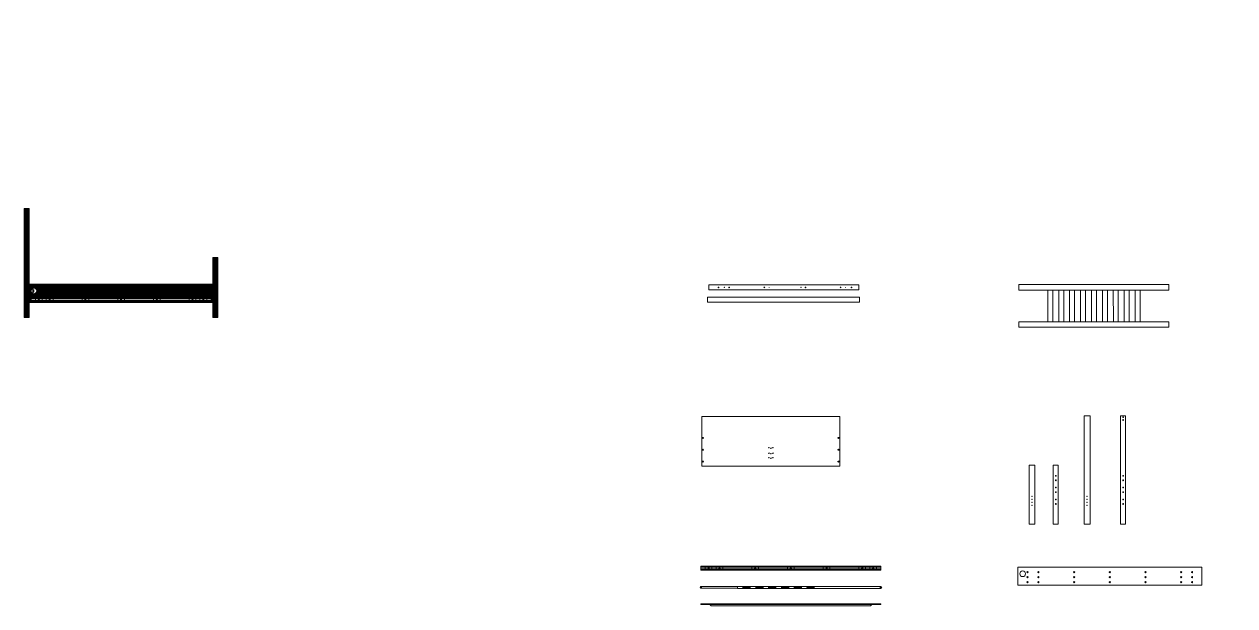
# Model space of a CAD drawing. Header units: centimetres. Extents: x 1374 to 32783, y -8913 to -2520.
# Drawn here: x 19469 to 32783, y -8913 to -2520 of the extents above; entities that cross this region are included whole.
import ezdxf

# ---------------------------------------------------------------- set-up
doc = ezdxf.new("R2010")
doc.units = ezdxf.units.CM
for name, color, linetype, lineweight in [('A-ELEV-MBE', 8, 'Continuous', 18), ('A-SECT-MCUT', 8, 'Continuous', 25), ('A-SECT-MCUT1', 7, 'Continuous', 13)]:
    doc.layers.add(name, color=color, linetype=linetype, lineweight=lineweight)

# ---------------------------------------------------------------- blocks, each defined once
blk = doc.blocks.new('666666666666666666666666666666')
at = {"layer": 'A-ELEV-MBE'}
h = blk.add_hatch(dxfattribs=at)
h.set_pattern_fill('ANSI31', color=256)
h.paths.add_polyline_path([(16438, -675), (16383, -675), (16383, -685), (16438, -685)])
h = blk.add_hatch(dxfattribs=at)
h.set_pattern_fill('ANSI31', color=256)
h.paths.add_polyline_path([(16383, -1875), (16438, -1875), (16438, -1669), (16420, -1669), (16419, -1666), (16419, -1659), (16438, -1659), (16438, -1630), (16420, -1630), (16419, -1627), (16419, -1620), (16438, -1620), (16438, -1586), (16437, -1588), (16434, -1588), (16435, -1584), (16438, -1584), (16438, -1552), (16420, -1552), (16419, -1549), (16419, -1542), (16438, -1542), (16438, -685), (16383, -685)])
h.paths.add_polyline_path([(16416, -1135, -1), (16406, -1135, -1)], flags=16)
h.paths.add_polyline_path([(16415, -1185, -1), (16407, -1185, -1)], flags=16)
h.paths.add_polyline_path([(16406, -730, -1), (16416, -730, -1)], flags=16)
h.paths.add_polyline_path([(16407, -700, -1), (16415, -700, -1)], flags=16)
h.paths.add_polyline_path([(16415, -1343, -1), (16407, -1343, -1)], flags=16)
h.paths.add_polyline_path([(16416, -1393, -1), (16406, -1393, -1)], flags=16)
h.paths.add_polyline_path([(16415, -1473, -1), (16407, -1473, -1)], flags=16)
h.paths.add_polyline_path([(16416, -1523, -1), (16406, -1523, -1)], flags=16)
h.paths.add_polyline_path([(16420, -1584, 1), (16419, -1585), (16420, -1588, 0.669223), (16421, -1588, 1.418288), (16424, -1588, 0.415905), (16425, -1588, 1.418288), (16428, -1588, 0.415908), (16429, -1588, 1.418288), (16431, -1588, 0.750881), (16433, -1587), (16433, -1585, 0.776821), (16431, -1584, 1.418288), (16429, -1584, 0.415905), (16427, -1584, 1.418288), (16425, -1584, 0.415908), (16424, -1584, 1.418288), (16421, -1584, 0.415905)], flags=17)
h.paths.add_polyline_path([(16422, -1584), (16420, -1588, -0.571358), (16419, -1588), (16420, -1584)], flags=16)
h.paths.add_polyline_path([(16415, -1603, -1), (16407, -1603, -1)], flags=16)
h.paths.add_polyline_path([(16416, -1653, -1), (16406, -1653, -1)], flags=16)
h = blk.add_hatch(dxfattribs=at)
h.set_pattern_fill('ANSI31', color=256)
h.paths.add_polyline_path([(18458, -1552), (18439, -1552), (18438, -1549), (18438, -1545), (18439, -1542), (18458, -1542), (18458, -1508), (16438, -1508), (16438, -1542), (16457, -1542), (16459, -1545), (16459, -1549), (16457, -1552), (16438, -1552), (16438, -1586), (16439, -1584), (16441, -1584), (16440, -1588), (16438, -1588), (16438, -1620), (16457, -1620), (16459, -1623), (16459, -1627), (16457, -1630), (16438, -1630), (16438, -1659), (16458, -1659), (16458, -1654), (18438, -1654), (18438, -1659), (18458, -1659), (18458, -1630), (18439, -1630), (18438, -1627), (18438, -1623), (18439, -1620), (18476, -1620), (18478, -1623), (18478, -1627), (18476, -1630), (18458, -1630), (18458, -1659), (18476, -1659), (18478, -1662), (18478, -1666), (18476, -1669), (18458, -1669), (18458, -1875), (18513, -1875), (18513, -1225), (18458, -1225), (18458, -1542), (18476, -1542), (18478, -1545), (18478, -1549), (18476, -1552), (18458, -1552), (18458, -1585), (18457, -1588), (18455, -1588), (18456, -1584), (18458, -1584)])
h.paths.add_polyline_path([(17442, -1563, -1), (17455, -1563, -1)], flags=16)
h.paths.add_polyline_path([(17455, -1618, -1), (17442, -1618, -1)], flags=16)
h.paths.add_polyline_path([(17847, -1563, -1), (17834, -1563, -1)], flags=16)
h.paths.add_polyline_path([(17847, -1618, -1), (17834, -1618, -1)], flags=16)
h.paths.add_polyline_path([(17049, -1563, -1), (17062, -1563, -1)], flags=16)
h.paths.add_polyline_path([(17049, -1618, -1), (17062, -1618, -1)], flags=16)
h.paths.add_polyline_path([(18240, -1563, -1), (18227, -1563, -1)], flags=16)
h.paths.add_polyline_path([(18240, -1618, -1), (18227, -1618, -1)], flags=16)
h.paths.add_polyline_path([(18360, -1563, -1), (18347, -1563, -1)], flags=16)
h.paths.add_polyline_path([(18360, -1618, -1), (18347, -1618, -1)], flags=16)
h.paths.add_polyline_path([(16657, -1563, -1), (16670, -1563, -1)], flags=16)
h.paths.add_polyline_path([(16657, -1618, -1), (16670, -1618, -1)], flags=16)
h.paths.add_polyline_path([(18440, -1584, -0.415905), (18441, -1584, -0.415905), (18442, -1584, -0.415899), (18444, -1584, -0.415914), (18445, -1584, -0.415905), (18446, -1584, -0.415905), (18447, -1584, -0.415905), (18449, -1584, -0.415905), (18450, -1584, -0.415899), (18451, -1584, -0.415914), (18452, -1584, -0.415905), (18454, -1584, -0.415905), (18455, -1584, -0.415905), (18456, -1584, -0.415905), (18457, -1584, -0.415899), (18459, -1584, -0.776833), (18460, -1585), (18461, -1584), (18461, -1585, -0.750851), (18462, -1584, -0.415905), (18464, -1584, -0.415905), (18465, -1584, -0.415899), (18466, -1584, -0.415914), (18467, -1584, -0.415905), (18469, -1584, -0.415905), (18470, -1584, -0.415905), (18471, -1584, -0.415905), (18472, -1584, -0.415899), (18473, -1584, -0.415914), (18475, -1584, -0.415977), (18476, -1584), (18476, -1584), (18476, -1588, -0.415889), (18475, -1588, -0.415957), (18474, -1588, -0.415865), (18472, -1588, -0.415899), (18471, -1588, -0.415957), (18470, -1588, -0.415865), (18469, -1588, -0.415899), (18467, -1588, -0.415905), (18466, -1588, -0.415905), (18465, -1588, -0.415905), (18464, -1588, -0.415905), (18462, -1588, -0.415914), (18461, -1588, -0.415899), (18460, -1588, -0.415905), (18459, -1588, -0.415905), (18457, -1588, -0.415905), (18456, -1588, -0.415905), (18455, -1588, -0.415914), (18454, -1588, -0.415899), (18452, -1588, -0.415905), (18451, -1588, -0.415905), (18450, -1588, -0.415905), (18449, -1588, -0.415905), (18447, -1588, -0.415914), (18446, -1588, -0.415899), (18445, -1588, -0.415905), (18444, -1588, -0.415905), (18442, -1588, -0.415905), (18441, -1588, -0.415905), (18440, -1588, -0.415914), (18439, -1588, -0.415899), (18438, -1588), (18438, -1585, -0.669223)], flags=16)
h.paths.add_polyline_path([(16537, -1563, -1), (16550, -1563, -1)], flags=16)
h.paths.add_polyline_path([(16537, -1618, -1), (16550, -1618, -1)], flags=16)
h.paths.add_polyline_path([(16439, -1588), (16440, -1588), (16440, -1587, -0.750995)], flags=16)
h.paths.add_polyline_path([(16456, -1585), (16456, -1587, 0.7768), (16457, -1588), (16456, -1588, -0.669287), (16455, -1588, -0.415865), (16454, -1588, -0.415899), (16452, -1588, -0.415957), (16451, -1588, -0.415865), (16450, -1588, -0.415899), (16449, -1588, -0.415905), (16447, -1588, -0.415905), (16446, -1588, -0.415905), (16445, -1588, -0.415905), (16444, -1588, -0.415914), (16442, -1588, -0.415899), (16441, -1588, -0.415924), (16440, -1588), (16440, -1585, 0.776822), (16439, -1584), (16440, -1584, -0.415921), (16441, -1584, -0.415905), (16442, -1584, -0.415905), (16444, -1584, -0.415905), (16445, -1584, -0.415905), (16446, -1584, -0.415899), (16447, -1584, -0.415914), (16449, -1584, -0.415905), (16450, -1584, -0.415905), (16451, -1584, -0.415905), (16452, -1584, -0.415905), (16454, -1584, -0.415899), (16455, -1584, -0.415914), (16456, -1584, -0.415977), (16457, -1584), (16457, -1584), (16457, -1584), (16457, -1584), (16457, -1584, 0.750949)], flags=16)
h.paths.add_polyline_path([(16458, -1581, -1), (16521, -1581, -1)], flags=16)
h.paths.add_polyline_path([(16490, -1566), (16490, -1593), (16490, -1596), (16489, -1596), (16489, -1595), (16479, -1595), (16479, -1568), (16489, -1568), (16489, -1566)], flags=0)
h.paths.add_polyline_path([(16489, -1588), (16480, -1588), (16480, -1575), (16489, -1575)], flags=0)
h = blk.add_hatch(dxfattribs=at)
h.set_pattern_fill('ANSI31', color=256)
h.paths.add_polyline_path([(18513, -1215), (18458, -1215), (18458, -1225), (18513, -1225)])
h = blk.add_hatch(dxfattribs=at)
h.set_pattern_fill('ANSI31', color=256)
h.paths.add_polyline_path([(18513, -1225), (18458, -1225), (18458, -1542), (18476, -1542), (18478, -1545), (18478, -1549), (18476, -1552), (18458, -1552), (18458, -1585), (18459, -1584), (18461, -1584), (18460, -1588), (18458, -1588), (18458, -1620), (18476, -1620), (18478, -1623), (18478, -1627), (18476, -1630), (18458, -1630), (18458, -1659), (18476, -1659), (18478, -1662), (18478, -1666), (18476, -1669), (18458, -1669), (18458, -1875), (18513, -1875)])
h.paths.add_polyline_path([(18476, -1584), (18476, -1588, -0.415889), (18475, -1588, -0.415957), (18474, -1588, -0.415865), (18472, -1588, -0.415899), (18471, -1588, -0.415957), (18470, -1588, -0.415865), (18469, -1588, -0.415899), (18467, -1588, -0.415905), (18466, -1588, -0.415905), (18465, -1588, -0.415905), (18464, -1588, -0.415905), (18462, -1588, -0.41593), (18461, -1588), (18462, -1584, -0.415906), (18464, -1584, -0.415905), (18465, -1584, -0.415899), (18466, -1584, -0.415914), (18467, -1584, -0.415905), (18469, -1584, -0.415905), (18470, -1584, -0.415905), (18471, -1584, -0.415905), (18472, -1584, -0.415899), (18473, -1584, -0.415914), (18475, -1584, -0.415977), (18476, -1584)], flags=16)
h = blk.add_hatch(dxfattribs=at)
h.set_pattern_fill('ANSI31', color=256)
h.paths.add_polyline_path([(16420, -1542), (16420, -1552), (16419, -1549), (16419, -1545)], flags=17)
h = blk.add_hatch(dxfattribs=at)
h.set_pattern_fill('ANSI31', color=256)
h.paths.add_polyline_path([(16420, -1620), (16420, -1630), (16419, -1627), (16419, -1623)], flags=17)
h = blk.add_hatch(dxfattribs=at)
h.set_pattern_fill('ANSI31', color=256)
h.paths.add_polyline_path([(16420, -1659), (16420, -1669), (16419, -1666), (16419, -1662)], flags=17)
h = blk.add_hatch(dxfattribs=at)
h.set_pattern_fill('ANSI31', color=256)
h.paths.add_polyline_path([(18458, -1669), (18438, -1669), (18438, -1698), (16458, -1698), (16458, -1668), (16457, -1669), (16438, -1669), (16438, -1708), (18458, -1708)])
at = {"layer": 'A-SECT-MCUT1'}
h = blk.add_hatch(dxfattribs=at)
h.set_pattern_fill('ANSI31', color=256)
h.set_pattern_definition([(45, (8950.2805, -1605.641), (-2.245064, 2.245064), [])])
h.paths.add_polyline_path([(16457, -1552), (16457, -1542), (16420, -1542), (16420, -1552)])
h = blk.add_hatch(dxfattribs=at)
h.set_pattern_fill('ANSI31', color=256)
h.set_pattern_definition([(45, (10969.0005, -1605.641), (-2.245064, 2.245064), [])])
h.paths.add_polyline_path([(18476, -1552), (18476, -1542), (18439, -1542), (18439, -1552)])
h = blk.add_hatch(dxfattribs=at)
h.set_pattern_fill('ANSI31', color=256)
h.set_pattern_definition([(45, (8950.2805, -1683.641), (-2.245064, 2.245064), [])])
h.paths.add_polyline_path([(16457, -1630), (16457, -1620), (16420, -1620), (16420, -1630)])
h = blk.add_hatch(dxfattribs=at)
h.set_pattern_fill('ANSI31', color=256)
h.set_pattern_definition([(45, (8950.2805, -1722.641), (-2.245064, 2.245064), [])])
h.paths.add_polyline_path([(16457, -1669), (16457, -1659), (16420, -1659), (16420, -1669)])
h = blk.add_hatch(dxfattribs=at)
h.set_pattern_fill('ANSI31', color=256)
h.set_pattern_definition([(45, (10969.0005, -1683.641), (-2.245064, 2.245064), [])])
h.paths.add_polyline_path([(18476, -1630), (18476, -1620), (18439, -1620), (18439, -1630)])
h = blk.add_hatch(dxfattribs=at)
h.set_pattern_fill('ANSI31', color=256)
h.set_pattern_definition([(45, (10969.0005, -1722.641), (-2.245064, 2.245064), [])])
h.paths.add_polyline_path([(18476, -1669), (18476, -1659), (18439, -1659), (18439, -1669)])
at = {"layer": 'A-ELEV-MBE'}
for p, q in [((16438, -675), (16383, -675)), ((16383, -675), (16383, -1875)), ((16383, -685), (16438, -685)), ((16438, -675), (16438, -1552)), ((18513, -1215), (18458, -1215)), ((18458, -1215), (18513, -1215)), ((18458, -1542), (18458, -1215)), ((18458, -1225), (18513, -1225)), ((18513, -1875), (18513, -1215)), ((16438, -1508), (18458, -1508)), ((16438, -1584), (16438, -1552)), ((16438, -1620), (16438, -1588)), ((16457, -1585), (16457, -1584)), ((16479, -1571), (16480, -1571)), ((16489, -1568), (16489, -1566)), ((16489, -1566), (16490, -1566)), ((16489, -1568), (16489, -1568)), ((16489, -1595), (16489, -1596)), ((16489, -1596), (16490, -1596)), ((16490, -1596), (16490, -1566)), ((16490, -1566), (16490, -1593)), ((18458, -1584), (18458, -1552)), ((18458, -1587), (18458, -1587)), ((18458, -1620), (18458, -1588)), ((16438, -1659), (16438, -1630)), ((16438, -1875), (16438, -1669)), ((18458, -1708), (16438, -1708)), ((18458, -1659), (18458, -1630)), ((18458, -1669), (18458, -1875)), ((16438, -1875), (16383, -1875)), ((18458, -1875), (18513, -1875))]:
    blk.add_line(p, q, dxfattribs=at)
at = {"layer": 'A-ELEV-MBE', "linetype": 'Continuous'}
for p, q in [((16479, -1551), (16479, -1611)), ((16479, -1592), (16480, -1592)), ((16480, -1568), (16480, -1595)), ((16480, -1568), (16489, -1568)), ((16480, -1575), (16489, -1575)), ((16480, -1588), (16489, -1588)), ((16480, -1595), (16489, -1595)), ((16489, -1568), (16489, -1595))]:
    blk.add_line(p, q, dxfattribs=at)
at = {"layer": 'A-ELEV-MBE'}
for centre, radius in [((16411, -730), 5), ((16411, -700), 4), ((16411, -1135), 5), ((16411, -1185), 4), ((16411, -1393), 5), ((16411, -1343), 4), ((16411, -1523), 5), ((16411, -1473), 4), ((16490, -1581), 31.5), ((16543, -1563), 6.5), ((16663, -1563), 6.5), ((17056, -1563), 6.5), ((17448, -1563), 6.5), ((17841, -1563), 6.5), ((18233, -1563), 6.5), ((18353, -1563), 6.5), ((16411, -1653), 5), ((16411, -1603), 4), ((16543, -1618), 6.5), ((16543, -1673), 6.5), ((16663, -1618), 6.5), ((16663, -1673), 6.5), ((17056, -1618), 6.5), ((17056, -1673), 6.5), ((17448, -1618), 6.5), ((17448, -1673), 6.5), ((17841, -1618), 6.5), ((17841, -1673), 6.5), ((18233, -1618), 6.5), ((18233, -1673), 6.5), ((18353, -1618), 6.5), ((18353, -1673), 6.5)]:
    blk.add_circle(centre, radius, dxfattribs=at)
at = {"layer": 'A-SECT-MCUT1'}
for p, q in [((16420, -1542), (16419, -1545)), ((16419, -1545), (16419, -1549)), ((16419, -1549), (16420, -1552)), ((16420, -1584), (16419, -1588)), ((16419, -1584), (16419, -1586)), ((16420, -1542), (16420, -1552)), ((16420, -1542), (16457, -1542)), ((16420, -1552), (16457, -1552)), ((16421, -1584), (16420, -1588)), ((16422, -1584), (16421, -1588)), ((16424, -1584), (16423, -1588)), ((16425, -1584), (16424, -1588)), ((16426, -1584), (16425, -1588)), ((16427, -1584), (16426, -1588)), ((16429, -1584), (16428, -1588)), ((16430, -1584), (16429, -1588)), ((16431, -1584), (16430, -1588)), ((16432, -1584), (16431, -1588)), ((16434, -1584), (16432, -1588)), ((16435, -1584), (16434, -1588)), ((16436, -1584), (16435, -1588)), ((16437, -1584), (16436, -1588)), ((16439, -1584), (16437, -1588)), ((16439, -1584), (16437, -1588)), ((16440, -1584), (16439, -1588)), ((16441, -1584), (16440, -1588)), ((16442, -1584), (16441, -1588)), ((16444, -1584), (16442, -1588)), ((16445, -1584), (16444, -1588)), ((16446, -1584), (16445, -1588)), ((16447, -1584), (16446, -1588)), ((16449, -1584), (16447, -1588)), ((16450, -1584), (16449, -1588)), ((16451, -1584), (16450, -1588)), ((16452, -1584), (16451, -1588)), ((16454, -1584), (16452, -1588)), ((16455, -1584), (16454, -1588)), ((16456, -1584), (16455, -1588)), ((16457, -1584), (16456, -1588)), ((16457, -1542), (16457, -1552)), ((16457, -1542), (16459, -1545)), ((16459, -1549), (16457, -1552)), ((16459, -1549), (16459, -1545)), ((18439, -1542), (18438, -1545)), ((18438, -1545), (18438, -1549)), ((18438, -1549), (18439, -1552)), ((18439, -1584), (18438, -1588)), ((18438, -1584), (18438, -1586)), ((18439, -1542), (18439, -1552)), ((18439, -1542), (18476, -1542)), ((18439, -1552), (18476, -1552)), ((18440, -1584), (18439, -1588)), ((18441, -1584), (18440, -1588)), ((18442, -1584), (18441, -1588)), ((18444, -1584), (18442, -1588)), ((18445, -1584), (18444, -1588)), ((18446, -1584), (18445, -1588)), ((18447, -1584), (18446, -1588)), ((18449, -1584), (18447, -1588)), ((18450, -1584), (18449, -1588)), ((18451, -1584), (18450, -1588)), ((18452, -1584), (18451, -1588)), ((18454, -1584), (18452, -1588)), ((18455, -1584), (18454, -1588)), ((18456, -1584), (18455, -1588)), ((18457, -1584), (18456, -1588)), ((18459, -1584), (18457, -1588)), ((18460, -1584), (18459, -1588)), ((18461, -1584), (18460, -1588)), ((18462, -1584), (18461, -1588)), ((18464, -1584), (18462, -1588)), ((18465, -1584), (18464, -1588)), ((18466, -1584), (18465, -1588)), ((18467, -1584), (18466, -1588)), ((18469, -1584), (18467, -1588)), ((18470, -1584), (18469, -1588)), ((18471, -1584), (18470, -1588)), ((18472, -1584), (18471, -1588)), ((18473, -1584), (18472, -1588)), ((18475, -1584), (18474, -1588)), ((18476, -1584), (18475, -1588)), ((18476, -1542), (18476, -1552)), ((18476, -1542), (18478, -1545)), ((18478, -1549), (18476, -1552)), ((18478, -1549), (18478, -1545)), ((16420, -1620), (16419, -1623)), ((16419, -1623), (16419, -1627)), ((16419, -1627), (16420, -1630)), ((16420, -1659), (16419, -1662)), ((16419, -1662), (16419, -1666)), ((16419, -1666), (16420, -1669)), ((16420, -1620), (16420, -1630)), ((16420, -1620), (16457, -1620)), ((16420, -1630), (16457, -1630)), ((16420, -1659), (16420, -1669)), ((16420, -1659), (16457, -1659)), ((16420, -1669), (16457, -1669)), ((16457, -1620), (16457, -1630)), ((16457, -1620), (16459, -1623)), ((16459, -1627), (16457, -1630)), ((16457, -1659), (16457, -1669)), ((16457, -1659), (16459, -1662)), ((16459, -1666), (16457, -1669)), ((16458, -1698), (16458, -1654)), ((16458, -1654), (18438, -1654)), ((18438, -1664), (16458, -1664)), ((18438, -1682), (16458, -1682)), ((16458, -1693), (18438, -1693)), ((16458, -1698), (18438, -1698)), ((16459, -1627), (16459, -1623)), ((16459, -1666), (16459, -1662)), ((18439, -1620), (18438, -1623)), ((18438, -1623), (18438, -1627)), ((18438, -1627), (18439, -1630)), ((18438, -1698), (18438, -1654)), ((18439, -1659), (18438, -1662)), ((18438, -1662), (18438, -1666)), ((18438, -1666), (18439, -1669)), ((18439, -1620), (18439, -1630)), ((18439, -1620), (18476, -1620)), ((18439, -1630), (18476, -1630)), ((18439, -1659), (18439, -1669)), ((18439, -1659), (18476, -1659)), ((18439, -1669), (18476, -1669)), ((18476, -1620), (18476, -1630)), ((18476, -1620), (18478, -1623)), ((18478, -1627), (18476, -1630)), ((18476, -1659), (18476, -1669)), ((18476, -1659), (18478, -1662)), ((18478, -1666), (18476, -1669)), ((18478, -1627), (18478, -1623)), ((18478, -1666), (18478, -1662))]:
    blk.add_line(p, q, dxfattribs=at)
for points in [[(16419, -1588), (16419, -1584)], [(16457, -1584), (16457, -1584), (16457, -1588)], [(18438, -1588), (18438, -1584)], [(18476, -1584), (18476, -1584), (18476, -1588)]]:
    blk.add_lwpolyline(points, dxfattribs=at)
for centre, radius, start, end in [((16419, -1585), 0.786, 42.3743, 137.6257), ((16419, -1588), 0.877, 224.8347, 315.1653), ((16421, -1585), 0.877, 44.8347, 135.1653), ((16421, -1588), 0.877, 224.8347, 315.1653), ((16422, -1585), 0.877, 44.8347, 135.1653), ((16422, -1588), 0.877, 224.8347, 315.1653), ((16423, -1585), 0.877, 44.8347, 135.1653), ((16423, -1588), 0.877, 224.8347, 315.1653), ((16424, -1585), 0.877, 44.8347, 135.1653), ((16424, -1588), 0.877, 224.8347, 315.1653), ((16426, -1585), 0.877, 44.8347, 135.1653), ((16426, -1588), 0.877, 224.8347, 315.1653), ((16427, -1585), 0.877, 44.8347, 135.1653), ((16427, -1588), 0.877, 224.8347, 315.1653), ((16428, -1585), 0.877, 44.8347, 135.1653), ((16428, -1588), 0.877, 224.8347, 315.1653), ((16429, -1585), 0.877, 44.8347, 135.1653), ((16429, -1588), 0.877, 224.8347, 315.1653), ((16431, -1585), 0.877, 44.8347, 135.1653), ((16431, -1588), 0.877, 224.8347, 315.1653), ((16432, -1585), 0.877, 44.8347, 135.1653), ((16432, -1588), 0.877, 224.8347, 315.1653), ((16433, -1585), 0.877, 44.8347, 135.1653), ((16433, -1588), 0.877, 224.8347, 315.1653), ((16434, -1585), 0.877, 44.8347, 135.1653), ((16434, -1588), 0.877, 224.8347, 315.1653), ((16436, -1585), 0.877, 44.8347, 135.1653), ((16436, -1588), 0.877, 224.8347, 315.1653), ((16437, -1585), 0.877, 44.8347, 135.1653), ((16437, -1588), 0.877, 224.8347, 315.1653), ((16438, -1585), 0.877, 44.8347, 135.1653), ((16438, -1588), 0.877, 224.8347, 315.1653), ((16439, -1585), 0.877, 44.8347, 135.1653), ((16439, -1588), 0.877, 224.8347, 315.1653), ((16440, -1585), 0.877, 44.8347, 135.1653), ((16441, -1588), 0.877, 224.8347, 315.1653), ((16442, -1585), 0.877, 44.8347, 135.1653), ((16442, -1588), 0.877, 224.8347, 315.1653), ((16443, -1585), 0.877, 44.8347, 135.1653), ((16443, -1588), 0.877, 224.8347, 315.1653), ((16444, -1585), 0.877, 44.8347, 135.1653), ((16444, -1588), 0.877, 224.8347, 315.1653), ((16445, -1585), 0.877, 44.8347, 135.1653), ((16446, -1588), 0.877, 224.8347, 315.1653), ((16447, -1585), 0.877, 44.8347, 135.1653), ((16447, -1588), 0.877, 224.8347, 315.1653), ((16448, -1585), 0.877, 44.8347, 135.1653), ((16448, -1588), 0.877, 224.8347, 315.1653), ((16449, -1585), 0.877, 44.8347, 135.1653), ((16449, -1588), 0.877, 224.8347, 315.1653), ((16450, -1585), 0.877, 44.8347, 135.1653), ((16451, -1588), 0.877, 224.8347, 315.1653), ((16452, -1585), 0.877, 44.8347, 135.1653), ((16452, -1588), 0.877, 224.8347, 315.1653), ((16453, -1585), 0.877, 44.8347, 135.1653), ((16453, -1588), 0.877, 224.8347, 315.1653), ((16454, -1585), 0.877, 44.8347, 135.1653), ((16454, -1588), 0.877, 224.8347, 315.1653), ((16455, -1585), 0.877, 44.8347, 135.1653), ((16455, -1588), 0.877, 224.8347, 315.1653), ((16457, -1585), 0.877, 44.8347, 135.1653), ((16457, -1588), 0.877, 224.8347, 315.1653), ((18438, -1585), 0.786, 42.3743, 137.6257), ((18438, -1588), 0.877, 224.8347, 315.1653), ((18439, -1585), 0.877, 44.8347, 135.1653), ((18439, -1588), 0.877, 224.8347, 315.1653), ((18441, -1585), 0.877, 44.8347, 135.1653), ((18441, -1588), 0.877, 224.8347, 315.1653), ((18442, -1585), 0.877, 44.8347, 135.1653), ((18442, -1588), 0.877, 224.8347, 315.1653), ((18443, -1585), 0.877, 44.8347, 135.1653), ((18443, -1588), 0.877, 224.8347, 315.1653), ((18444, -1585), 0.877, 44.8347, 135.1653), ((18444, -1588), 0.877, 224.8347, 315.1653), ((18446, -1585), 0.877, 44.8347, 135.1653), ((18446, -1588), 0.877, 224.8347, 315.1653), ((18447, -1585), 0.877, 44.8347, 135.1653), ((18447, -1588), 0.877, 224.8347, 315.1653), ((18448, -1585), 0.877, 44.8347, 135.1653), ((18448, -1588), 0.877, 224.8347, 315.1653), ((18449, -1585), 0.877, 44.8347, 135.1653), ((18449, -1588), 0.877, 224.8347, 315.1653), ((18450, -1585), 0.877, 44.8347, 135.1653), ((18451, -1588), 0.877, 224.8347, 315.1653), ((18452, -1585), 0.877, 44.8347, 135.1653), ((18452, -1588), 0.877, 224.8347, 315.1653), ((18453, -1585), 0.877, 44.8347, 135.1653), ((18453, -1588), 0.877, 224.8347, 315.1653), ((18454, -1585), 0.877, 44.8347, 135.1653), ((18454, -1588), 0.877, 224.8347, 315.1653), ((18455, -1585), 0.877, 44.8347, 135.1653), ((18456, -1588), 0.877, 224.8347, 315.1653), ((18457, -1585), 0.877, 44.8347, 135.1653), ((18457, -1588), 0.877, 224.8347, 315.1653), ((18458, -1585), 0.877, 44.8347, 135.1653), ((18458, -1588), 0.877, 224.8347, 315.1653), ((18459, -1585), 0.877, 44.8347, 135.1653), ((18459, -1588), 0.877, 224.8347, 315.1653), ((18460, -1585), 0.877, 44.8347, 135.1653), ((18461, -1588), 0.877, 224.8347, 315.1653), ((18462, -1585), 0.877, 44.8347, 135.1653), ((18462, -1588), 0.877, 224.8347, 315.1653), ((18463, -1585), 0.877, 44.8347, 135.1653), ((18463, -1588), 0.877, 224.8347, 315.1653), ((18464, -1585), 0.877, 44.8347, 135.1653), ((18464, -1588), 0.877, 224.8347, 315.1653), ((18465, -1585), 0.877, 44.8347, 135.1653), ((18465, -1588), 0.877, 224.8347, 315.1653), ((18467, -1585), 0.877, 44.8347, 135.1653), ((18467, -1588), 0.877, 224.8347, 315.1653), ((18468, -1585), 0.877, 44.8347, 135.1653), ((18468, -1588), 0.877, 224.8347, 315.1653), ((18469, -1585), 0.877, 44.8347, 135.1653), ((18469, -1588), 0.877, 224.8347, 315.1653), ((18470, -1585), 0.877, 44.8347, 135.1653), ((18470, -1588), 0.877, 224.8347, 315.1653), ((18472, -1585), 0.877, 44.8347, 135.1653), ((18472, -1588), 0.877, 224.8347, 315.1653), ((18473, -1585), 0.877, 44.8347, 135.1653), ((18473, -1588), 0.877, 224.8347, 315.1653), ((18474, -1585), 0.877, 44.8347, 135.1653), ((18474, -1588), 0.877, 224.8347, 315.1653), ((18475, -1585), 0.877, 44.8347, 135.1653), ((18475, -1588), 0.877, 224.8347, 315.1653), ((16541, -1673), 34.3, 164.5612, 195.4388), ((16551, -1673), 28.5, 341.3004, 18.6996), ((16649, -1673), 22.9, 156.5306, 203.4694), ((16675, -1673), 25.1, 338.6384, 21.3616), ((17045, -1673), 25.9, 159.4047, 200.5953), ((17072, -1673), 21.1, 334.3575, 25.6425), ((17433, -1673), 21.7, 155.1158, 204.8842), ((17433, -1673), 21.7, 215.0099, 215.1158), ((17462, -1673), 22.7, 336.3471, 23.6529), ((17825, -1673), 21, 154.1981, 205.8019), ((17825, -1673), 21, 214.1165, 214.1981), ((17858, -1673), 20.1, 327.0238, 327.0506), ((17858, -1673), 20.1, 332.9762, 27.0238), ((18218, -1673), 21.9, 155.3989, 204.6011), ((18247, -1673), 22.9, 336.5117, 23.4883), ((18339, -1673), 22.7, 156.2675, 203.7325), ((18367, -1673), 23.1, 336.7393, 23.2607)]:
    blk.add_arc(centre, radius, start, end, dxfattribs=at)

msp = doc.modelspace()

# ---------------------------------------------------------------- hatches: boundary and pattern name
at = {"layer": 'A-ELEV-MBE'}
h = msp.add_hatch(dxfattribs=at)
h.set_pattern_fill('ANSI31', color=256)
h.set_pattern_definition([(45, (11534.8952, -936.1486), (-2.245064, 2.245064), [])])
h.paths.add_polyline_path([(27973, -2521), (27973, -2520), (27971, -2520, -0.669258)], flags=17)
h = msp.add_hatch(dxfattribs=at)
h.set_pattern_fill('ANSI31', color=256)
h.set_pattern_definition([(45, (3085.857, -3870.5407), (-2.245064, 2.245064), [])])
h.paths.add_polyline_path([(19523, -5455), (19523, -5455), (19522, -5455, -0.669258)], flags=17)
h = msp.add_hatch(dxfattribs=at)
h.set_pattern_fill('ANSI31', color=256)
h.set_pattern_definition([(45, (16345.5572, -6850.2226), (-2.245064, 2.245064), [])])
h.paths.add_polyline_path([(32783, -8435), (32783, -8434), (32782, -8434, -0.669258)], flags=17)

# ---------------------------------------------------------------- linework, layer by layer
for p, q in [((26999, -5386), (28649, -5386)), ((26999, -5441), (26999, -5386)), ((28649, -5441), (26999, -5441)), ((28649, -5386), (28649, -5441)), ((30409, -5382), (32059, -5382)), ((30409, -5382), (30409, -5442)), ((30409, -5442), (30727, -5442)), ((30727, -5442), (30727, -5792)), ((30727, -5442), (30782, -5442)), ((30782, -5442), (30782, -5792)), ((30782, -5442), (30847, -5442)), ((30847, -5442), (30847, -5792)), ((30847, -5442), (30902, -5442)), ((30902, -5442), (30902, -5792)), ((30902, -5442), (30967, -5442)), ((30967, -5442), (30967, -5792)), ((30967, -5442), (31022, -5442)), ((31022, -5442), (31022, -5792)), ((31022, -5442), (31087, -5442)), ((31087, -5442), (31087, -5792)), ((31087, -5442), (31142, -5442)), ((31142, -5442), (31142, -5792)), ((31142, -5442), (31207, -5442)), ((31207, -5442), (31207, -5792)), ((31207, -5442), (31262, -5442)), ((31262, -5442), (31262, -5792)), ((31262, -5442), (31327, -5442)), ((31327, -5442), (31327, -5792)), ((31327, -5442), (31382, -5442)), ((31382, -5442), (31382, -5792)), ((31382, -5442), (31447, -5442)), ((31447, -5442), (31448, -5792)), ((31447, -5442), (31502, -5442)), ((31502, -5442), (31502, -5792)), ((31502, -5442), (31567, -5442)), ((31567, -5442), (31568, -5792)), ((31567, -5442), (31622, -5442)), ((31622, -5442), (31622, -5792)), ((31622, -5442), (31687, -5442)), ((31687, -5442), (31687, -5792)), ((31687, -5442), (31742, -5442)), ((31742, -5442), (31742, -5792)), ((31742, -5442), (32059, -5442)), ((32059, -5382), (32059, -5442)), ((28654, -5521), (26984, -5521)), ((26984, -5521), (26984, -5576)), ((26984, -5576), (28654, -5576)), ((28654, -5576), (28654, -5521)), ((30409, -5792), (31347, -5792)), ((30409, -5792), (30409, -5852)), ((30409, -5852), (32059, -5852)), ((31347, -5792), (32059, -5792)), ((32059, -5792), (32059, -5852)), ((26921, -6831), (28441, -6831)), ((26921, -7378), (26921, -6831)), ((28441, -7378), (28441, -6831)), ((31127, -6826), (31127, -8016)), ((31127, -6826), (31192, -6826)), ((31192, -8016), (31192, -6826)), ((31528, -6826), (31528, -8016)), ((31528, -6826), (31583, -6826)), ((31583, -6826), (31583, -7730)), ((26921, -7378), (28441, -7378)), ((30520, -7366), (30585, -7366)), ((30520, -7366), (30520, -8016)), ((30585, -8016), (30585, -7366)), ((30787, -7366), (30787, -8016)), ((30842, -7366), (30787, -7366)), ((30842, -7366), (30842, -7730)), ((30842, -7810), (30842, -7730)), ((30842, -8016), (30842, -7810)), ((31583, -7810), (31583, -7730)), ((31583, -8016), (31583, -7810)), ((30520, -8016), (30585, -8016)), ((30842, -8016), (30787, -8016)), ((31127, -8016), (31192, -8016)), ((31583, -8016), (31528, -8016)), ((26911, -8522), (26911, -8479)), ((26911, -8479), (28891, -8479)), ((28891, -8489), (26911, -8489)), ((28891, -8507), (26911, -8507)), ((26911, -8517), (28891, -8517)), ((28891, -8522), (28891, -8479)), ((30398, -8488), (32419, -8488)), ((30398, -8488), (30398, -8687)), ((32419, -8488), (32419, -8687)), ((26911, -8522), (28891, -8522)), ((30418, -8565), (30418, -8564)), ((26911, -8703), (27313, -8703)), ((26911, -8721), (27313, -8721)), ((27313, -8700), (28891, -8700)), ((27313, -8700), (27313, -8724)), ((27313, -8724), (28891, -8724)), ((32419, -8687), (30398, -8687)), ((26911, -8893), (28891, -8893)), ((26911, -8899), (26911, -8893)), ((26911, -8899), (28891, -8899)), ((27011, -8899), (27026, -8913)), ((27026, -8913), (28776, -8913)), ((28791, -8899), (28776, -8913)), ((28891, -8899), (28891, -8893))]:
    msp.add_line(p, q, dxfattribs=at)
for points in [[(27378, -8707), (27450, -8707, -0.414214), (27454, -8711), (27454, -8713, -0.414214), (27450, -8717), (27378, -8717, -0.414214), (27374, -8713), (27374, -8711, -0.414214)], [(27519, -8707), (27591, -8707, -0.414214), (27595, -8711), (27595, -8713, -0.414214), (27591, -8717), (27519, -8717, -0.414214), (27514, -8713), (27514, -8711, -0.414214)], [(27659, -8707), (27732, -8707, -0.414214), (27736, -8711), (27736, -8713, -0.414214), (27732, -8717), (27659, -8717, -0.414214), (27655, -8713), (27655, -8711, -0.414214)], [(27800, -8707), (27873, -8707, -0.414214), (27877, -8711), (27877, -8713, -0.414214), (27873, -8717), (27800, -8717, -0.414214), (27796, -8713), (27796, -8711, -0.414214)], [(27941, -8707), (28013, -8707, -0.414214), (28017, -8711), (28017, -8713, -0.414214), (28013, -8717), (27941, -8717, -0.414214), (27937, -8713), (27937, -8711, -0.414214)], [(28082, -8707), (28154, -8707, -0.414214), (28158, -8711), (28158, -8713, -0.414214), (28154, -8717), (28082, -8717, -0.414214), (28078, -8713), (28078, -8711, -0.414214)]]:
    msp.add_lwpolyline(points, format="xyb", close=True, dxfattribs=at)
for centre, radius in [((27104, -5413), 4), ((27169, -5413), 1.3), ((27223, -5413), 4), ((27609, -5413), 4), ((27662, -5413), 1.3), ((28012, -5413), 1.3), ((28062, -5413), 4), ((28448, -5413), 4), ((28502, -5413), 1.3), ((28567, -5413), 4), ((31556, -6871), 5), ((31556, -6841), 4), ((27659, -7176), 2.5), ((27681, -7181), 2.5), ((27703, -7176), 2.5), ((27659, -7236), 2.5), ((27659, -7286), 2.5), ((27681, -7241), 2.5), ((27681, -7291), 2.5), ((27703, -7236), 2.5), ((27703, -7286), 2.5), ((30815, -7534), 5), ((30815, -7484), 4), ((31556, -7534), 5), ((31556, -7484), 4), ((30552, -7709), 2), ((30815, -7664), 5), ((30815, -7614), 4), ((31159, -7709), 2), ((31556, -7664), 5), ((31556, -7614), 4), ((30552, -7742), 2), ((30552, -7775), 2), ((30552, -7808), 2), ((30815, -7794), 5), ((30815, -7744), 4), ((31159, -7742), 2), ((31159, -7775), 2), ((31159, -7808), 2), ((31556, -7794), 5), ((31556, -7744), 4), ((26996, -8498), 6.5), ((27116, -8498), 6.5), ((27509, -8498), 6.5), ((27901, -8498), 6.5), ((28294, -8498), 6.5), ((28686, -8498), 6.5), ((28806, -8498), 6.5), ((30450, -8561), 31.5), ((30503, -8543), 6.5), ((30503, -8598), 6.5), ((30503, -8653), 6.5), ((30623, -8543), 6.5), ((30623, -8598), 6.5), ((30623, -8653), 6.5), ((31016, -8543), 6.5), ((31016, -8598), 6.5), ((31016, -8653), 6.5), ((31408, -8543), 6.5), ((31408, -8598), 6.5), ((31408, -8653), 6.5), ((31801, -8543), 6.5), ((31801, -8598), 6.5), ((31801, -8653), 6.5), ((32193, -8543), 6.5), ((32193, -8598), 6.5), ((32193, -8653), 6.5), ((32313, -8543), 6.5), ((32313, -8598), 6.5), ((32313, -8653), 6.5), ((26914, -8712, 830), 5.03), ((28888, -8713), 5.03)]:
    msp.add_circle(centre, radius, dxfattribs=at)
for centre, radius, start, end in [((26994, -8498), 34.3, 164.5612, 195.4388), ((27004, -8498), 28.5, 341.3004, 18.6996), ((27102, -8498), 22.9, 156.5306, 203.4694), ((27128, -8498), 25.1, 338.6384, 21.3616), ((27498, -8498), 25.9, 159.4047, 200.5953), ((27525, -8498), 21.1, 334.3575, 25.6425), ((27886, -8498), 21.7, 155.1158, 204.8842), ((27886, -8498), 21.7, 215.0099, 215.1158), ((27915, -8498), 22.7, 336.3471, 23.6529), ((28278, -8498), 21, 154.1981, 205.8019), ((28278, -8498), 21, 214.1165, 214.1981), ((28311, -8498), 20.1, 327.0238, 327.0506), ((28311, -8498), 20.1, 332.9762, 27.0238), ((28671, -8498), 21.9, 155.3989, 204.6011), ((28700, -8498), 22.9, 336.5117, 23.4883), ((28792, -8498), 22.7, 156.2675, 203.7325), ((28820, -8498), 23.1, 336.7393, 23.2607), ((26913, -8712), 9.33, 103.9423, 256.0587), ((28890, -8712), 12.1, 275.226, 84.7751)]:
    msp.add_arc(centre, radius, start, end, dxfattribs=at)
at = {"layer": 'A-SECT-MCUT'}
for centre in [(26933, -7068), (28426, -7068), (26933, -7198), (26933, -7328), (28426, -7198), (28426, -7328)]:
    msp.add_circle(centre, 5.8, dxfattribs=at)
at = {"layer": 'A-SECT-MCUT1'}
for p, q in [((30552, -7806), (30552, -7808)), ((31159, -7806), (31159, -7808))]:
    msp.add_line(p, q, dxfattribs=at)

# ---------------------------------------------------------------- block references
at = {"layer": 'A-ELEV-MBE'}
msp.add_blockref('666666666666666666666666666666', (3086, -3871), dxfattribs=at)

doc.saveas('drawing.dxf')
